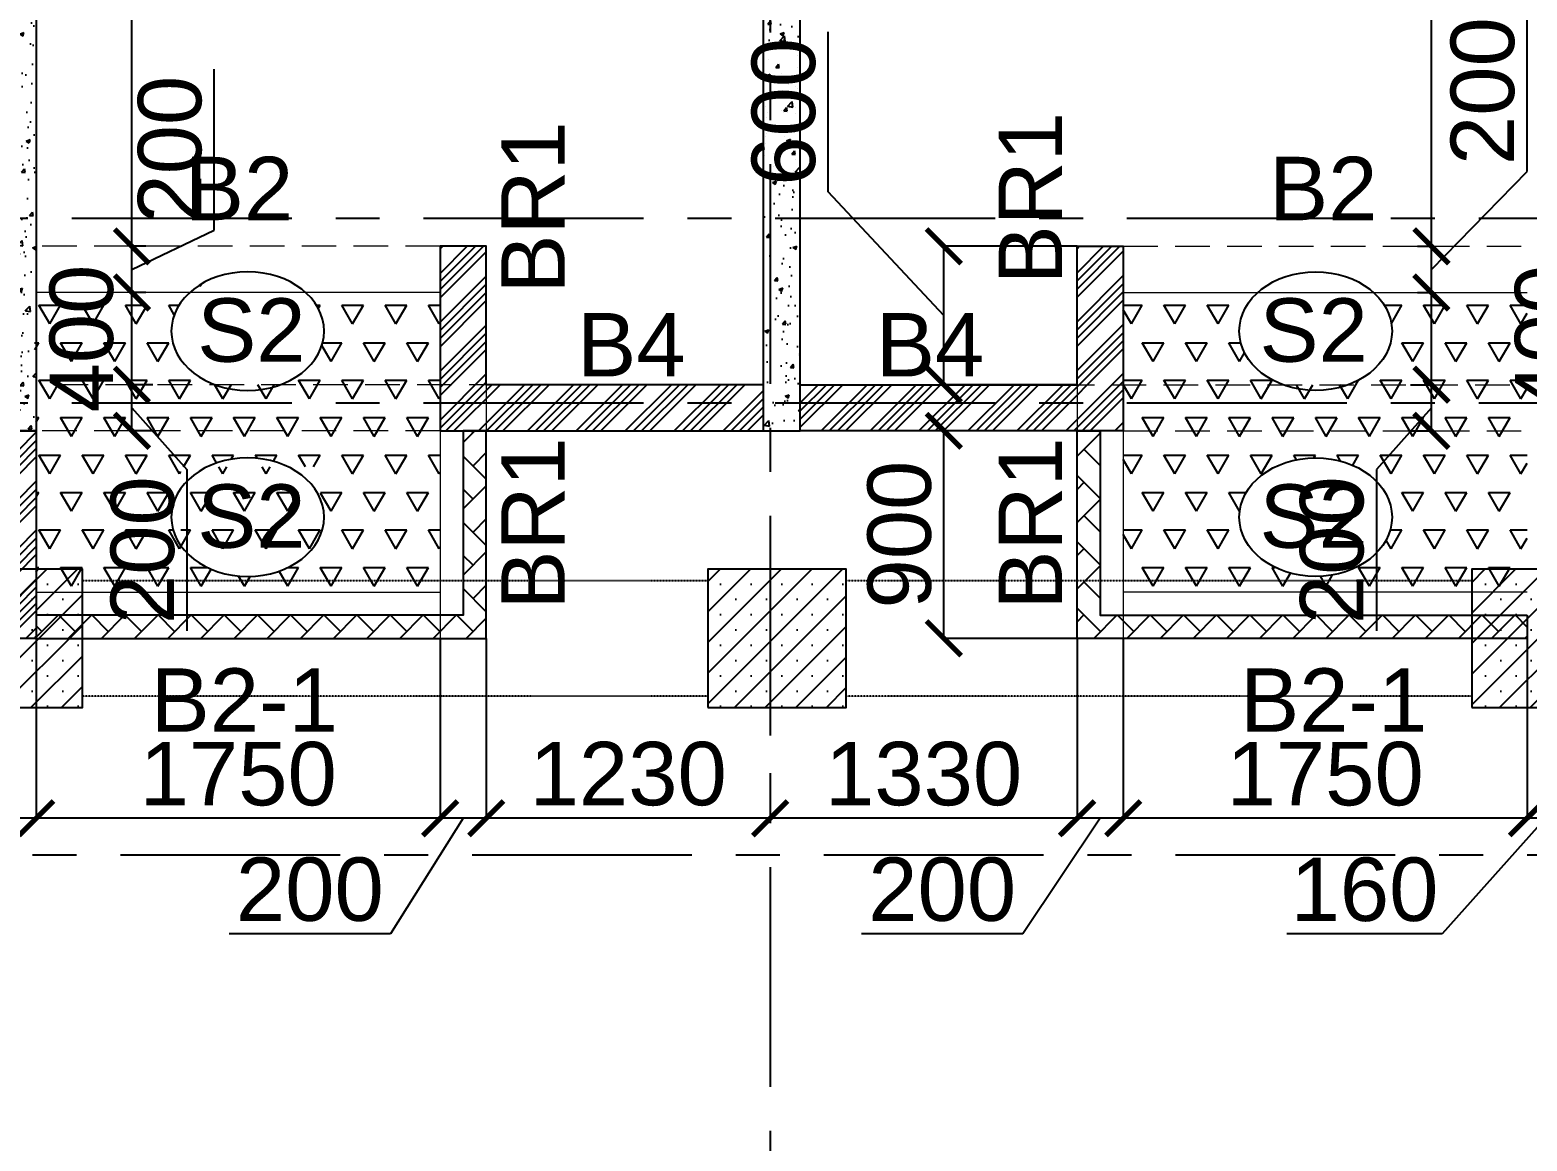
# Model space of a CAD drawing. Header units: inches. Extents: x 278200 to 407749, y -182622 to -96622.
# Drawn here: x 344512 to 350999, y -118745 to -113927 of the extents above; entities that cross this region are included whole.
import ezdxf

# ---------------------------------------------------------------- set-up
doc = ezdxf.new("R2010")
doc.units = ezdxf.units.IN
doc.header["$MEASUREMENT"] = 0
for name, pattern in [('CENTER', [50.8, 31.75, -6.35, 6.35, -6.35]), ('DASHED2', [9.525, 6.35, -3.175]), ('Hidden', [3, 2, -1])]:
    doc.linetypes.add(name, pattern=pattern)
for name, color, linetype in [('160 R.C. WALL HAT', 8, 'Continuous'), ('160 R.C.WALL', 6, 'Continuous'), ('AR-Column', 40, 'Continuous'), ('AR-Hidden', 251, 'DASHED2'), ('BAL. PARAPET WALL', 4, 'Continuous'), ('BEAM TEXT', 4, 'Continuous'), ('DIM', 251, 'Continuous'), ('GRID', 8, 'CENTER'), ('NON S.WALL HATCH', 8, 'Continuous'), ('NON STRUC R.C.WALL', 6, 'Continuous'), ('NON.STRUC.R.C.WALLS', 1, 'Continuous'), ('PARAPET WALL', 4, 'Continuous'), ('SUNKEN', 8, 'Continuous')]:
    doc.layers.add(name, color=color, linetype=linetype)
for name, color, linetype, lineweight in [('BEAMS', 3, 'Continuous', 0), ('SLAB CIR', 1, 'Continuous', 25), ('SLAB TXT', 3, 'Continuous', 0)]:
    doc.layers.add(name, color=color, linetype=linetype, lineweight=lineweight)
doc.styles.add('T200', font='sanss___.ttf', dxfattribs={"height": 275})
doc.styles.add('T300', font='sanss___.ttf', dxfattribs={"height": 350})
doc.dimstyles.new('T 200', dxfattribs={"dimtxt": 275, "dimasz": 150, "dimexe": 1, "dimexo": 0, "dimgap": 50, "dimtad": 1, "dimdec": 0, "dimrnd": 5, "dimdsep": 46, "dimtxsty": 'T200', "dimblk": 'ARCHTICK', "dimcen": 2.5, "dimdle": 1, "dimclrd": 5, "dimclre": 253, "dimclrt": 1, "dimadec": 0, "dimazin": 0, "dimtfac": 1, "dimtdec": 0, "dimtmove": 2, "dimatfit": 3, "dimfxl": 0, "dimarcsym": 0})
pattern_1 = [(60, (2581941.19, -332303.54), (-93.75, 162.379763), [93.75, -93.75]), (120, (2581941.19, -332303.54), (-187.5, 1e-07), [93.75, -93.75]), (0, (2581894.31, -332222.35), (93.75, 162.379763), [93.75, -93.75])]
pattern_2 = [(45, (2626358.34, -227125.94), (-106.066017, 106.066017), []), (45, (2626393.7, -227125.94), (-106.066017, 106.066017), []), (45, (2626429.05, -227125.94), (-106.066017, 106.066017), []), (45, (2626464.41, -227125.94), (-106.066017, 106.066017), [])]
pattern_3 = [(50, (2464819.82, 125850.9), (179.315046, -15.688034), [18.75, -206.25]), (355, (2464819.82, 125850.9), (-34.687833, 188.048033), [15, -165]), (100.451444, (2464834.76, 125849.6), (144.627212, 172.359998), [15.935048, -175.285528]), (46.1842, (2464819.82, 125900.9), (266.810333, -41.37982), [28.125, -309.375]), (96.635635, (2464842.05, 125897.46), (233.665486, 243.52965), [23.902586, -262.92844]), (351.184164, (2464819.82, 125900.9), (233.665486, 243.52965), [22.5, -247.5]), (21, (2464844.82, 125888.4), (149.226763, -100.654723), [18.75, -206.25]), (326, (2464844.82, 125888.4), (60.828833, 181.287511), [15, -165]), (71.451445, (2464857.25, 125880.02), (210.055594, 80.632788), [15.935047, -175.285528]), (37.5, (2464819.816, 125850.906), (3.0399638, 83.2234635), [0, -163, 0, -167.5, 0, -165.625]), (7.5, (2464819.82, 125850.91), (65.7673844, 98.602928), [0, -95.5, 0, -159.25, 0, -63.125]), (327.5, (2464764.066, 125850.906), (133.455609, -5.638718), [0, -62.5, 0, -195, 0, -258.75]), (317.5, (2464739.07, 125850.91), (145.7965423, 25.0262456), [0, -81.25, 0, -129.5, 0, -183.75])]
pattern_4 = [(45, (-132245.64, 75915.45), (-66.29126, 66.29126), []), (45, (-132179.35, 75915.45), (-66.29126, 66.29126), [0, -93.75])]

# ---------------------------------------------------------------- blocks, each defined once
blk = doc.blocks.new('_ARCHTICK')
at = {"color": 0, "linetype": 'ByBlock', "const_width": 0.15}
blk.add_lwpolyline([(-0.5, -0.5), (0.5, 0.5)], dxfattribs=at)
blk = doc.blocks.new('*D522')
at = {"layer": 'Defpoints', "color": 0}
for p in [(348471.9, -115664.9), (349049.3, -115664.9, 14.7), (349049.3, -116564.9, 14.7)]:
    blk.add_point(p, dxfattribs=at)
at = {"layer": 'DIM', "color": 253, "lineweight": -2}
for p, q in [((349049.3, -115664.9), (348470.9, -115664.9)), ((349049.3, -116564.9), (348470.9, -116564.9))]:
    blk.add_line(p, q, dxfattribs=at)
at = {"layer": 'DIM', "color": 5, "lineweight": -2}
blk.add_line((348471.9, -116565.9), (348471.9, -115663.9), dxfattribs=at)
at = {"layer": 'DIM', "color": 5, "lineweight": -2, "xscale": 150, "yscale": 150, "zscale": 150}
for p, rotation in [((348471.9, -115664.9), 90), ((348471.9, -116564.9), 270)]:
    blk.add_blockref('_ARCHTICK', p, dxfattribs=dict(at, rotation=rotation))
at = {"layer": 'DIM', "color": 1, "insert": (348280.2, -116114.9), "char_height": 275, "attachment_point": 5, "rotation": 90, "style": 'T200'}
blk.add_mtext('900', dxfattribs=at)
blk = doc.blocks.new('*D523')
at = {"layer": 'Defpoints', "color": 0}
for p in [(348471.9, -114864.9), (349049.3, -114864.9, 14.7), (349049.3, -115464.9, 14.7)]:
    blk.add_point(p, dxfattribs=at)
at = {"layer": 'DIM', "color": 5, "lineweight": -2}
for p, q in [((347970.3, -114629.1), (347970.3, -113934.2)), ((348471.9, -115164.9), (347970.3, -114629.1)), ((348471.9, -115465.9), (348471.9, -114863.9))]:
    blk.add_line(p, q, dxfattribs=at)
at = {"layer": 'DIM', "color": 253, "lineweight": -2}
for p, q in [((349049.3, -114864.9), (348470.9, -114864.9)), ((349049.3, -115464.9), (348470.9, -115464.9))]:
    blk.add_line(p, q, dxfattribs=at)
at = {"layer": 'DIM', "color": 5, "lineweight": -2, "xscale": 150, "yscale": 150, "zscale": 150}
for p, rotation in [((348471.9, -114864.9), 90), ((348471.9, -115464.9), 270)]:
    blk.add_blockref('_ARCHTICK', p, dxfattribs=dict(at, rotation=rotation))
at = {"layer": 'DIM', "color": 1, "insert": (347778.5, -114281.6), "char_height": 275, "attachment_point": 5, "rotation": 90, "style": 'T200'}
blk.add_mtext('600', dxfattribs=at)
blk = doc.blocks.new('*D525')
at = {"layer": 'Defpoints', "color": 0}
for p in [(350999.3, -116564.9, 14.7), (351159.3, -116564.9, 14.7), (350999.3, -117344.9)]:
    blk.add_point(p, dxfattribs=at)
at = {"layer": 'DIM', "color": 253, "lineweight": -2}
for p, q in [((350999.3, -116564.9), (350999.3, -117345.9)), ((351159.3, -116564.9), (351159.3, -117345.9))]:
    blk.add_line(p, q, dxfattribs=at)
at = {"layer": 'DIM', "color": 5, "lineweight": -2}
for p, q in [((351079.3, -117344.9), (350630.9, -117846.4)), ((351160.3, -117344.9), (350998.3, -117344.9)), ((350630.9, -117846.4), (349958.7, -117846.4))]:
    blk.add_line(p, q, dxfattribs=at)
at = {"layer": 'DIM', "color": 5, "lineweight": -2, "xscale": 150, "yscale": 150, "zscale": 150, "rotation": 180}
blk.add_blockref('_ARCHTICK', (350999.3, -117344.9), dxfattribs=at)
at = {"layer": 'DIM', "color": 5, "lineweight": -2, "xscale": 150, "yscale": 150, "zscale": 150}
blk.add_blockref('_ARCHTICK', (351159.3, -117344.9), dxfattribs=at)
at = {"layer": 'DIM', "color": 1, "insert": (350294.8, -117654.6), "char_height": 275, "attachment_point": 5, "style": 'T200'}
blk.add_mtext('160', dxfattribs=at)
blk = doc.blocks.new('*D526')
at = {"layer": 'Defpoints', "color": 0}
for p in [(349249.3, -116564.9, 14.7), (350999.3, -116564.9, 14.7), (349249.3, -117344.9)]:
    blk.add_point(p, dxfattribs=at)
at = {"layer": 'DIM', "color": 253, "lineweight": -2}
for p, q in [((349249.3, -116564.9), (349249.3, -117345.9)), ((350999.3, -116564.9), (350999.3, -117345.9))]:
    blk.add_line(p, q, dxfattribs=at)
at = {"layer": 'DIM', "color": 5, "lineweight": -2}
blk.add_line((351000.3, -117344.9), (349248.3, -117344.9), dxfattribs=at)
at = {"layer": 'DIM', "color": 5, "lineweight": -2, "xscale": 150, "yscale": 150, "zscale": 150, "rotation": 180}
blk.add_blockref('_ARCHTICK', (349249.3, -117344.9), dxfattribs=at)
at = {"layer": 'DIM', "color": 5, "lineweight": -2, "xscale": 150, "yscale": 150, "zscale": 150}
blk.add_blockref('_ARCHTICK', (350999.3, -117344.9), dxfattribs=at)
at = {"layer": 'DIM', "color": 1, "insert": (350124.3, -117153.3), "char_height": 275, "attachment_point": 5, "style": 'T200'}
blk.add_mtext('1750', dxfattribs=at)
blk = doc.blocks.new('*D527')
at = {"layer": 'Defpoints', "color": 0}
for p in [(349049.3, -116564.9, 14.7), (349249.3, -116564.9, 14.7), (349049.3, -117344.9)]:
    blk.add_point(p, dxfattribs=at)
at = {"layer": 'DIM', "color": 253, "lineweight": -2}
for p, q in [((349049.3, -116564.9), (349049.3, -117345.9)), ((349249.3, -116564.9), (349249.3, -117345.9))]:
    blk.add_line(p, q, dxfattribs=at)
at = {"layer": 'DIM', "color": 5, "lineweight": -2}
for p, q in [((349149.3, -117344.9), (348814, -117845.9)), ((349250.3, -117344.9), (349048.3, -117344.9)), ((348814, -117845.9), (348115.7, -117845.9))]:
    blk.add_line(p, q, dxfattribs=at)
at = {"layer": 'DIM', "color": 5, "lineweight": -2, "xscale": 150, "yscale": 150, "zscale": 150, "rotation": 180}
blk.add_blockref('_ARCHTICK', (349049.3, -117344.9), dxfattribs=at)
at = {"layer": 'DIM', "color": 5, "lineweight": -2, "xscale": 150, "yscale": 150, "zscale": 150}
blk.add_blockref('_ARCHTICK', (349249.3, -117344.9), dxfattribs=at)
at = {"layer": 'DIM', "color": 1, "insert": (348464.8, -117654.2), "char_height": 275, "attachment_point": 5, "style": 'T200'}
blk.add_mtext('200', dxfattribs=at)
blk = doc.blocks.new('*D528')
at = {"layer": 'Defpoints', "color": 0}
for p in [(349049.3, -116564.9, 14.7), (347719.3, -117149.8, 14.7), (347719.3, -117344.9)]:
    blk.add_point(p, dxfattribs=at)
at = {"layer": 'DIM', "color": 253, "lineweight": -2}
for p, q in [((349049.3, -116564.9), (349049.3, -117345.9)), ((347719.3, -117149.8), (347719.3, -117345.9))]:
    blk.add_line(p, q, dxfattribs=at)
at = {"layer": 'DIM', "color": 5, "lineweight": -2}
blk.add_line((349050.3, -117344.9), (347718.3, -117344.9), dxfattribs=at)
at = {"layer": 'DIM', "color": 5, "lineweight": -2, "xscale": 150, "yscale": 150, "zscale": 150, "rotation": 180}
blk.add_blockref('_ARCHTICK', (347719.3, -117344.9), dxfattribs=at)
at = {"layer": 'DIM', "color": 5, "lineweight": -2, "xscale": 150, "yscale": 150, "zscale": 150}
blk.add_blockref('_ARCHTICK', (349049.3, -117344.9), dxfattribs=at)
at = {"layer": 'DIM', "color": 1, "insert": (348384.3, -117153.1), "char_height": 275, "attachment_point": 5, "style": 'T200'}
blk.add_mtext('1330', dxfattribs=at)
blk = doc.blocks.new('*D529')
at = {"layer": 'Defpoints', "color": 0}
for p in [(346489.3, -116564.9, 14.7), (347719.3, -117149.8, 14.7), (346489.3, -117344.9)]:
    blk.add_point(p, dxfattribs=at)
at = {"layer": 'DIM', "color": 253, "lineweight": -2}
for p, q in [((346489.3, -116564.9), (346489.3, -117345.9)), ((347719.3, -117149.8), (347719.3, -117345.9))]:
    blk.add_line(p, q, dxfattribs=at)
at = {"layer": 'DIM', "color": 5, "lineweight": -2}
blk.add_line((347720.3, -117344.9), (346488.3, -117344.9), dxfattribs=at)
at = {"layer": 'DIM', "color": 5, "lineweight": -2, "xscale": 150, "yscale": 150, "zscale": 150, "rotation": 180}
blk.add_blockref('_ARCHTICK', (346489.3, -117344.9), dxfattribs=at)
at = {"layer": 'DIM', "color": 5, "lineweight": -2, "xscale": 150, "yscale": 150, "zscale": 150}
blk.add_blockref('_ARCHTICK', (347719.3, -117344.9), dxfattribs=at)
at = {"layer": 'DIM', "color": 1, "insert": (347104.3, -117153.1), "char_height": 275, "attachment_point": 5, "style": 'T200'}
blk.add_mtext('1230', dxfattribs=at)
blk = doc.blocks.new('*D530')
at = {"layer": 'Defpoints', "color": 0}
for p in [(346289.3, -116564.9, 14.7), (346489.3, -116564.9, 14.7), (346289.3, -117344.9)]:
    blk.add_point(p, dxfattribs=at)
at = {"layer": 'DIM', "color": 253, "lineweight": -2}
for p, q in [((346289.3, -116564.9), (346289.3, -117345.9)), ((346489.3, -116564.9), (346489.3, -117345.9))]:
    blk.add_line(p, q, dxfattribs=at)
at = {"layer": 'DIM', "color": 5, "lineweight": -2}
for p, q in [((346389.3, -117344.9), (346073.7, -117845.9)), ((346490.3, -117344.9), (346288.3, -117344.9)), ((346073.7, -117845.9), (345375.4, -117845.9))]:
    blk.add_line(p, q, dxfattribs=at)
at = {"layer": 'DIM', "color": 5, "lineweight": -2, "xscale": 150, "yscale": 150, "zscale": 150, "rotation": 180}
blk.add_blockref('_ARCHTICK', (346289.3, -117344.9), dxfattribs=at)
at = {"layer": 'DIM', "color": 5, "lineweight": -2, "xscale": 150, "yscale": 150, "zscale": 150}
blk.add_blockref('_ARCHTICK', (346489.3, -117344.9), dxfattribs=at)
at = {"layer": 'DIM', "color": 1, "insert": (345724.6, -117654.2), "char_height": 275, "attachment_point": 5, "style": 'T200'}
blk.add_mtext('200', dxfattribs=at)
blk = doc.blocks.new('*D531')
at = {"layer": 'Defpoints', "color": 0}
for p in [(344539.3, -116564.9, 14.7), (346289.3, -116564.9, 14.7), (344539.3, -117344.9)]:
    blk.add_point(p, dxfattribs=at)
at = {"layer": 'DIM', "color": 253, "lineweight": -2}
for p, q in [((344539.3, -116564.9), (344539.3, -117345.9)), ((346289.3, -116564.9), (346289.3, -117345.9))]:
    blk.add_line(p, q, dxfattribs=at)
at = {"layer": 'DIM', "color": 5, "lineweight": -2}
blk.add_line((346290.3, -117344.9), (344538.3, -117344.9), dxfattribs=at)
at = {"layer": 'DIM', "color": 5, "lineweight": -2, "xscale": 150, "yscale": 150, "zscale": 150, "rotation": 180}
blk.add_blockref('_ARCHTICK', (344539.3, -117344.9), dxfattribs=at)
at = {"layer": 'DIM', "color": 5, "lineweight": -2, "xscale": 150, "yscale": 150, "zscale": 150}
blk.add_blockref('_ARCHTICK', (346289.3, -117344.9), dxfattribs=at)
at = {"layer": 'DIM', "color": 1, "insert": (345414.3, -117153.3), "char_height": 275, "attachment_point": 5, "style": 'T200'}
blk.add_mtext('1750', dxfattribs=at)
blk = doc.blocks.new('*D532')
at = {"layer": 'Defpoints', "color": 0}
for p in [(344379.3, -116564.9, 14.7), (344539.3, -116564.9, 14.7), (344379.3, -117344.9)]:
    blk.add_point(p, dxfattribs=at)
at = {"layer": 'DIM', "color": 253, "lineweight": -2}
for p, q in [((344379.3, -116564.9), (344379.3, -117345.9)), ((344539.3, -116564.9), (344539.3, -117345.9))]:
    blk.add_line(p, q, dxfattribs=at)
at = {"layer": 'DIM', "color": 5, "lineweight": -2}
for p, q in [((344459.3, -117344.9), (344184.4, -117846.4)), ((344540.3, -117344.9), (344378.3, -117344.9)), ((344184.4, -117846.4), (343512.1, -117846.4))]:
    blk.add_line(p, q, dxfattribs=at)
at = {"layer": 'DIM', "color": 5, "lineweight": -2, "xscale": 150, "yscale": 150, "zscale": 150, "rotation": 180}
blk.add_blockref('_ARCHTICK', (344379.3, -117344.9), dxfattribs=at)
at = {"layer": 'DIM', "color": 5, "lineweight": -2, "xscale": 150, "yscale": 150, "zscale": 150}
blk.add_blockref('_ARCHTICK', (344539.3, -117344.9), dxfattribs=at)
at = {"layer": 'DIM', "color": 1, "insert": (343848.2, -117654.6), "char_height": 275, "attachment_point": 5, "style": 'T200'}
blk.add_mtext('160', dxfattribs=at)
blk = doc.blocks.new('*D534')
at = {"layer": 'Defpoints', "color": 0}
for p in [(350494.6, -115464.9, 14.7), (350584.9, -115464.9), (350494.6, -115664.9, 14.7)]:
    blk.add_point(p, dxfattribs=at)
at = {"layer": 'DIM', "color": 253, "lineweight": -2}
for p, q in [((350494.6, -115464.9), (350585.9, -115464.9)), ((350494.6, -115664.9), (350585.9, -115664.9))]:
    blk.add_line(p, q, dxfattribs=at)
at = {"layer": 'DIM', "color": 5, "lineweight": -2}
for p, q in [((350584.9, -115665.9), (350584.9, -115463.9)), ((350584.9, -115564.9), (350346.3, -115833.2)), ((350346.3, -115833.2), (350346.3, -116531.5))]:
    blk.add_line(p, q, dxfattribs=at)
at = {"layer": 'DIM', "color": 5, "lineweight": -2, "xscale": 150, "yscale": 150, "zscale": 150}
for p, rotation in [((350584.9, -115464.9), 90), ((350584.9, -115664.9), 270)]:
    blk.add_blockref('_ARCHTICK', p, dxfattribs=dict(at, rotation=rotation))
at = {"layer": 'DIM', "color": 1, "insert": (350154.7, -116182.3), "char_height": 275, "attachment_point": 5, "rotation": 90, "style": 'T200'}
blk.add_mtext('200', dxfattribs=at)
blk = doc.blocks.new('*D535')
at = {"layer": 'Defpoints', "color": 0}
for p in [(350525.2, -115064.9, 14.7), (350584.9, -115064.9), (350494.6, -115464.9, 14.7)]:
    blk.add_point(p, dxfattribs=at)
at = {"layer": 'DIM', "color": 253, "lineweight": -2}
for p, q in [((350525.2, -115064.9), (350585.9, -115064.9)), ((350494.6, -115464.9), (350585.9, -115464.9))]:
    blk.add_line(p, q, dxfattribs=at)
at = {"layer": 'DIM', "color": 5, "lineweight": -2}
blk.add_line((350584.9, -115465.9), (350584.9, -115063.9), dxfattribs=at)
at = {"layer": 'DIM', "color": 5, "lineweight": -2, "xscale": 150, "yscale": 150, "zscale": 150}
for p, rotation in [((350584.9, -115064.9), 90), ((350584.9, -115464.9), 270)]:
    blk.add_blockref('_ARCHTICK', p, dxfattribs=dict(at, rotation=rotation))
at = {"layer": 'DIM', "color": 1, "insert": (351085.8, -115264.9), "char_height": 275, "attachment_point": 5, "rotation": 90, "style": 'T200'}
blk.add_mtext('400', dxfattribs=at)
blk = doc.blocks.new('*D536')
at = {"layer": 'Defpoints', "color": 0}
for p in [(350525.2, -114864.9, 14.7), (350584.9, -114864.9), (350525.2, -115064.9, 14.7)]:
    blk.add_point(p, dxfattribs=at)
at = {"layer": 'DIM', "color": 5, "lineweight": -2}
for p, q in [((350999.3, -114540.9), (350999.3, -113842.6)), ((350584.9, -114964.9), (350999.3, -114540.9)), ((350584.9, -115065.9), (350584.9, -114863.9))]:
    blk.add_line(p, q, dxfattribs=at)
at = {"layer": 'DIM', "color": 253, "lineweight": -2}
for p, q in [((350525.2, -114864.9), (350585.9, -114864.9)), ((350525.2, -115064.9), (350585.9, -115064.9))]:
    blk.add_line(p, q, dxfattribs=at)
at = {"layer": 'DIM', "color": 5, "lineweight": -2, "xscale": 150, "yscale": 150, "zscale": 150}
for p, rotation in [((350584.9, -114864.9), 90), ((350584.9, -115064.9), 270)]:
    blk.add_blockref('_ARCHTICK', p, dxfattribs=dict(at, rotation=rotation))
at = {"layer": 'DIM', "color": 1, "insert": (350807.6, -114191.8), "char_height": 275, "attachment_point": 5, "rotation": 90, "style": 'T200'}
blk.add_mtext('200', dxfattribs=at)
blk = doc.blocks.new('*D537')
at = {"layer": 'Defpoints', "color": 0}
for p in [(350449.3, -111864.9, 14.7), (350584.9, -111864.9), (350525.2, -114864.9, 14.7)]:
    blk.add_point(p, dxfattribs=at)
at = {"layer": 'DIM', "color": 253, "lineweight": -2}
for p, q in [((350449.3, -111864.9), (350585.9, -111864.9)), ((350525.2, -114864.9), (350585.9, -114864.9))]:
    blk.add_line(p, q, dxfattribs=at)
at = {"layer": 'DIM', "color": 5, "lineweight": -2}
blk.add_line((350584.9, -114865.9), (350584.9, -111863.9), dxfattribs=at)
at = {"layer": 'DIM', "color": 5, "lineweight": -2, "xscale": 150, "yscale": 150, "zscale": 150}
for p, rotation in [((350584.9, -111864.9), 90), ((350584.9, -114864.9), 270)]:
    blk.add_blockref('_ARCHTICK', p, dxfattribs=dict(at, rotation=rotation))
at = {"layer": 'DIM', "color": 1, "insert": (350393.1, -113364.9), "char_height": 275, "attachment_point": 5, "rotation": 90, "style": 'T200'}
blk.add_mtext('3000', dxfattribs=at)
blk = doc.blocks.new('*D539')
at = {"layer": 'Defpoints', "color": 0}
for p in [(344953.7, -115464.9), (345044, -115464.9, 14.7), (345044, -115664.9, 14.7)]:
    blk.add_point(p, dxfattribs=at)
at = {"layer": 'DIM', "color": 253, "lineweight": -2}
for p, q in [((345044, -115464.9), (344952.7, -115464.9)), ((345044, -115664.9), (344952.7, -115664.9))]:
    blk.add_line(p, q, dxfattribs=at)
at = {"layer": 'DIM', "color": 5, "lineweight": -2}
for p, q in [((344953.7, -115665.9), (344953.7, -115463.9)), ((344953.7, -115564.9), (345192.2, -115833.2)), ((345192.2, -115833.2), (345192.2, -116531.5))]:
    blk.add_line(p, q, dxfattribs=at)
at = {"layer": 'DIM', "color": 5, "lineweight": -2, "xscale": 150, "yscale": 150, "zscale": 150}
for p, rotation in [((344953.7, -115464.9), 90), ((344953.7, -115664.9), 270)]:
    blk.add_blockref('_ARCHTICK', p, dxfattribs=dict(at, rotation=rotation))
at = {"layer": 'DIM', "color": 1, "insert": (345000.6, -116182.3), "char_height": 275, "attachment_point": 5, "rotation": 90, "style": 'T200'}
blk.add_mtext('200', dxfattribs=at)
blk = doc.blocks.new('*D540')
at = {"layer": 'Defpoints', "color": 0}
for p in [(344953.7, -115064.9), (345013.3, -115064.9, 14.7), (345044, -115464.9, 14.7)]:
    blk.add_point(p, dxfattribs=at)
at = {"layer": 'DIM', "color": 253, "lineweight": -2}
for p, q in [((345013.3, -115064.9), (344952.7, -115064.9)), ((345044, -115464.9), (344952.7, -115464.9))]:
    blk.add_line(p, q, dxfattribs=at)
at = {"layer": 'DIM', "color": 5, "lineweight": -2}
blk.add_line((344953.7, -115465.9), (344953.7, -115063.9), dxfattribs=at)
at = {"layer": 'DIM', "color": 5, "lineweight": -2, "xscale": 150, "yscale": 150, "zscale": 150}
for p, rotation in [((344953.7, -115064.9), 90), ((344953.7, -115464.9), 270)]:
    blk.add_blockref('_ARCHTICK', p, dxfattribs=dict(at, rotation=rotation))
at = {"layer": 'DIM', "color": 1, "insert": (344736, -115264.9), "char_height": 275, "attachment_point": 5, "rotation": 90, "style": 'T200'}
blk.add_mtext('400', dxfattribs=at)
blk = doc.blocks.new('*D541')
at = {"layer": 'Defpoints', "color": 0}
for p in [(344953.7, -114864.9), (345013.3, -114864.9, 14.7), (345013.3, -115064.9, 14.7)]:
    blk.add_point(p, dxfattribs=at)
at = {"layer": 'DIM', "color": 5, "lineweight": -2}
for p, q in [((345310.4, -114794.9), (345310.4, -114096.6)), ((344953.7, -114964.9), (345310.4, -114794.9)), ((344953.7, -115065.9), (344953.7, -114863.9))]:
    blk.add_line(p, q, dxfattribs=at)
at = {"layer": 'DIM', "color": 253, "lineweight": -2}
for p, q in [((345013.3, -114864.9), (344952.7, -114864.9)), ((345013.3, -115064.9), (344952.7, -115064.9))]:
    blk.add_line(p, q, dxfattribs=at)
at = {"layer": 'DIM', "color": 5, "lineweight": -2, "xscale": 150, "yscale": 150, "zscale": 150}
for p, rotation in [((344953.7, -114864.9), 90), ((344953.7, -115064.9), 270)]:
    blk.add_blockref('_ARCHTICK', p, dxfattribs=dict(at, rotation=rotation))
at = {"layer": 'DIM', "color": 1, "insert": (345118.8, -114445.8), "char_height": 275, "attachment_point": 5, "rotation": 90, "style": 'T200'}
blk.add_mtext('200', dxfattribs=at)
blk = doc.blocks.new('*D542')
at = {"layer": 'Defpoints', "color": 0}
for p in [(344953.7, -111864.9), (345089.3, -111864.9, 14.7), (345013.3, -114864.9, 14.7)]:
    blk.add_point(p, dxfattribs=at)
at = {"layer": 'DIM', "color": 253, "lineweight": -2}
for p, q in [((345089.3, -111864.9), (344952.7, -111864.9)), ((345013.3, -114864.9), (344952.7, -114864.9))]:
    blk.add_line(p, q, dxfattribs=at)
at = {"layer": 'DIM', "color": 5, "lineweight": -2}
blk.add_line((344953.7, -114865.9), (344953.7, -111863.9), dxfattribs=at)
at = {"layer": 'DIM', "color": 5, "lineweight": -2, "xscale": 150, "yscale": 150, "zscale": 150}
for p, rotation in [((344953.7, -111864.9), 90), ((344953.7, -114864.9), 270)]:
    blk.add_blockref('_ARCHTICK', p, dxfattribs=dict(at, rotation=rotation))
at = {"layer": 'DIM', "color": 1, "insert": (344761.8, -113364.9), "char_height": 275, "attachment_point": 5, "rotation": 90, "style": 'T200'}
blk.add_mtext('3000', dxfattribs=at)
blk = doc.blocks.new('A$C02A55DAE')
at = {"layer": 'NON S.WALL HATCH'}
h = blk.add_hatch(dxfattribs=at)
h.set_pattern_fill('SACNCR', color=256, scale=1000)
h.set_pattern_definition(pattern_4)
h.paths.add_polyline_path([(58878.6, -10920), (59478.6, -10920), (59478.6, -10320), (58878.6, -10320)])
h = blk.add_hatch(dxfattribs=at)
h.set_pattern_fill('SACNCR', color=256, scale=1000)
h.set_pattern_definition(pattern_4)
h.paths.add_polyline_path([(62188.6, -10920), (62788.6, -10920), (62788.6, -10320), (62188.6, -10320)])
h = blk.add_hatch(dxfattribs=at)
h.set_pattern_fill('SACNCR', color=256, scale=1000)
h.set_pattern_definition(pattern_4)
h.paths.add_polyline_path([(65498.6, -10920), (66098.6, -10920), (66098.6, -10320), (65498.6, -10320)])
at = {"layer": 'AR-Column', "color": 4, "elevation": -29.5}
for points in [[(58878.6, -10920), (59478.6, -10920), (59478.6, -10320), (58878.6, -10320)], [(62188.6, -10920), (62788.6, -10920), (62788.6, -10320), (62188.6, -10320)], [(65498.6, -10920), (66098.6, -10920), (66098.6, -10320), (65498.6, -10320)]]:
    blk.add_lwpolyline(points, close=True, dxfattribs=at)
at = {"layer": 'AR-Hidden', "ltscale": 0.009}
for p, q in [((62188.6, -10370, -29.5), (59478.6, -10370, -29.5)), ((65498.6, -10370, -29.5), (62788.6, -10370, -29.5)), ((62188.6, -10870, -29.5), (59478.6, -10870, -29.5)), ((65498.6, -10870, -29.5), (62788.6, -10870, -29.5))]:
    blk.add_line(p, q, dxfattribs=at)

msp = doc.modelspace()

# ---------------------------------------------------------------- hatches: boundary and pattern name
at = {"layer": '160 R.C. WALL HAT'}
h = msp.add_hatch(dxfattribs=at)
h.set_pattern_fill('AR-CONC', color=256, scale=25)
h.set_pattern_definition(pattern_3)
h.paths.add_polyline_path([(344539.3, -115664.9), (344379.3, -115664.9), (344379.3, -111704.9), (344539.3, -111704.9)])
h = msp.add_hatch(dxfattribs=at)
h.set_pattern_fill('AR-CONC', color=256, scale=25)
h.set_pattern_definition(pattern_3)
h.paths.add_polyline_path([(347689.3, -111704.9), (347849.3, -111704.9), (347849.3, -115664.9), (347689.3, -115664.9)])
at = {"layer": 'BAL. PARAPET WALL'}
h = msp.add_hatch(dxfattribs=at)
h.set_pattern_fill('AR-HBONE', color=256, angle=90, style=0)
h.set_pattern_definition([(135, (-165083.85, -2241623.19), (-143.684098, 2e-14), [304.8, -101.6]), (225, (-165155.7, -2241551.35), (-143.684098, 2e-14), [304.8, -101.6])])
h.paths.add_polyline_path([(344539.3, -116464.9), (344539.3, -116564.9), (346489.3, -116564.9), (346489.3, -115664.9), (346389.3, -115664.9), (346389.3, -116464.9)])
h = msp.add_hatch(dxfattribs=at)
h.set_pattern_fill('AR-HBONE', color=256, angle=90, style=0)
h.set_pattern_definition([(135, (-171703.85, -2241623.19), (-143.684098, 2e-14), [304.8, -101.6]), (225, (-171775.7, -2241551.35), (-143.684098, 2e-14), [304.8, -101.6])])
h.paths.add_polyline_path([(350999.3, -116464.9), (350999.3, -116564.9), (349049.3, -116564.9), (349049.3, -115664.9), (349149.3, -115664.9), (349149.3, -116464.9)])
at = {"layer": 'NON STRUC R.C.WALL'}
h = msp.add_hatch(dxfattribs=at)
h.set_pattern_fill('ANSI34', color=1, scale=200)
h.set_pattern_definition(pattern_2)
h.paths.add_polyline_path([(347689.3, -115464.9), (346489.3, -115464.9), (346489.3, -114864.9), (346289.3, -114864.9), (346289.3, -115664.9), (347689.3, -115664.9)])
h = msp.add_hatch(dxfattribs=at)
h.set_pattern_fill('ANSI34', color=1, scale=200)
h.set_pattern_definition(pattern_2)
h.paths.add_polyline_path([(347849.3, -115464.9), (349049.3, -115464.9), (349049.3, -114864.9), (349249.3, -114864.9), (349249.3, -115664.9), (347849.3, -115664.9)])
h = msp.add_hatch(dxfattribs=at)
h.set_pattern_fill('ANSI34', color=1, scale=200)
h.set_pattern_definition(pattern_2)
h.paths.add_polyline_path([(344379.3, -115664.9), (344539.3, -115664.9), (344539.3, -116564.9), (344379.3, -116564.9)])
at = {"layer": 'SUNKEN'}
h = msp.add_hatch(dxfattribs=at)
h.set_pattern_fill('TRIANG', color=256, scale=500)
h.set_pattern_definition(pattern_1)
h.paths.add_polyline_path([(344539.3, -116364.9), (346289.3, -116364.9), (346289.3, -115664.9), (344539.3, -115664.9)])
edge = h.paths.add_edge_path(flags=16)
edge.add_ellipse((345455.3, -116039.2), major_axis=(-331, 0), ratio=0.77685, start_angle=0, end_angle=360, ccw=False)
h.paths.add_polyline_path([(344539.3, -115664.9), (346289.3, -115664.9), (346289.3, -115464.9), (344539.3, -115464.9)])
h.paths.add_polyline_path([(345165.7, -115821.1), (345165.7, -116252.3), (345770.8, -116252.3), (345770.8, -115821.1)], flags=16)
edge = h.paths.add_edge_path()
edge.add_line((345297.5, -115458.6), (345286, -115453.5))
edge.add_line((345286, -115453.5), (345274.9, -115448.1))
edge.add_line((345274.9, -115448.1), (345264, -115442.4))
edge.add_line((345264, -115442.4), (345253.4, -115436.3))
edge.add_line((345253.4, -115436.3), (345243.1, -115429.9))
edge.add_line((345243.1, -115429.9), (345233.2, -115423.2))
edge.add_line((345233.2, -115423.2), (345223.6, -115416.2))
edge.add_line((345223.6, -115416.2), (345214.4, -115408.9))
edge.add_line((345214.4, -115408.9), (345205.6, -115401.3))
edge.add_line((345205.6, -115401.3), (345197.1, -115393.5))
edge.add_line((345197.1, -115393.5), (345189.1, -115385.4))
edge.add_line((345189.1, -115385.4), (345181.5, -115377))
edge.add_line((345181.5, -115377), (345174.3, -115368.4))
edge.add_line((345174.3, -115368.4), (345167.6, -115359.7))
edge.add_line((345167.6, -115359.7), (345161.3, -115350.7))
edge.add_line((345161.3, -115350.7), (345155.5, -115341.5))
edge.add_line((345155.5, -115341.5), (345150.2, -115332.2))
edge.add_line((345150.2, -115332.2), (345145.3, -115322.6))
edge.add_line((345145.3, -115322.6), (345140.9, -115313))
edge.add_line((345140.9, -115313), (345137.1, -115303.2))
edge.add_line((345137.1, -115303.2), (345133.7, -115293.3))
edge.add_line((345133.7, -115293.3), (345130.9, -115283.4))
edge.add_line((345130.9, -115283.4), (345128.5, -115273.3))
edge.add_line((345128.5, -115273.3), (345126.7, -115263.2))
edge.add_line((345126.7, -115263.2), (345125.4, -115253))
edge.add_line((345125.4, -115253), (345124.6, -115242.8))
edge.add_line((345124.6, -115242.8), (345124.3, -115232.6))
edge.add_line((345124.3, -115232.6), (345124.6, -115222.3))
edge.add_line((345124.6, -115222.3), (345125.4, -115212.1))
edge.add_line((345125.4, -115212.1), (345126.7, -115202))
edge.add_line((345126.7, -115202), (345128.5, -115191.8))
edge.add_line((345128.5, -115191.8), (345130.9, -115181.8))
edge.add_line((345130.9, -115181.8), (345133.7, -115171.8))
edge.add_line((345133.7, -115171.8), (345137.1, -115161.9))
edge.add_line((345137.1, -115161.9), (345140.9, -115152.1))
edge.add_line((345140.9, -115152.1), (345145.3, -115142.5))
edge.add_line((345145.3, -115142.5), (345150.2, -115133))
edge.add_line((345150.2, -115133), (345155.5, -115123.6))
edge.add_line((345155.5, -115123.6), (345161.3, -115114.5))
edge.add_line((345161.3, -115114.5), (345167.6, -115105.5))
edge.add_line((345167.6, -115105.5), (345174.3, -115096.7))
edge.add_line((345174.3, -115096.7), (345181.5, -115088.1))
edge.add_line((345181.5, -115088.1), (345189.1, -115079.8))
edge.add_line((345189.1, -115079.8), (345197.1, -115071.7))
edge.add_line((345197.1, -115071.7), (345205.6, -115063.8))
edge.add_line((345205.6, -115063.8), (345214.4, -115056.2))
edge.add_line((345214.4, -115056.2), (345223.6, -115048.9))
edge.add_line((345223.6, -115048.9), (345233.2, -115041.9))
edge.add_line((345233.2, -115041.9), (345243.1, -115035.2))
edge.add_line((345243.1, -115035.2), (345253.4, -115028.8))
edge.add_line((345253.4, -115028.8), (345260.2, -115024.9))
edge.add_line((345242, -115064.9), (344521.1, -115064.9))
edge.add_line((344521.1, -115064.9), (344539.3, -115464.9))
edge.add_line((344539.3, -115464.9), (345313.7, -115464.9))
edge.add_line((345313.7, -115464.9), (345309.2, -115463.3))
edge.add_line((345309.2, -115463.3), (345297.5, -115458.6))
edge = h.paths.add_edge_path()
edge.add_line((345601.5, -115463.3), (345597, -115464.9))
edge.add_line((345597, -115464.9), (346329.3, -115464.9))
edge.add_line((346289.3, -115464.9), (346289.3, -115024.9))
edge.add_line((346329.3, -115064.9), (345650.4, -115064.9))
edge.add_line((345650.4, -115064.9), (345657.3, -115028.8))
edge.add_line((345657.3, -115028.8), (345667.5, -115035.2))
edge.add_line((345667.5, -115035.2), (345677.5, -115041.9))
edge.add_line((345677.5, -115041.9), (345687, -115048.9))
edge.add_line((345687, -115048.9), (345696.3, -115056.2))
edge.add_line((345696.3, -115056.2), (345705.1, -115063.8))
edge.add_line((345705.1, -115063.8), (345713.5, -115071.7))
edge.add_line((345713.5, -115071.7), (345721.6, -115079.8))
edge.add_line((345721.6, -115079.8), (345729.2, -115088.1))
edge.add_line((345729.2, -115088.1), (345736.3, -115096.7))
edge.add_line((345736.3, -115096.7), (345743.1, -115105.5))
edge.add_line((345743.1, -115105.5), (345749.4, -115114.5))
edge.add_line((345749.4, -115114.5), (345755.2, -115123.6))
edge.add_line((345755.2, -115123.6), (345760.5, -115133))
edge.add_line((345760.5, -115133), (345765.4, -115142.5))
edge.add_line((345765.4, -115142.5), (345769.7, -115152.1))
edge.add_line((345769.7, -115152.1), (345773.6, -115161.9))
edge.add_line((345773.6, -115161.9), (345777, -115171.8))
edge.add_line((345777, -115171.8), (345779.8, -115181.8))
edge.add_line((345779.8, -115181.8), (345782.1, -115191.8))
edge.add_line((345782.1, -115191.8), (345784, -115202))
edge.add_line((345784, -115202), (345785.3, -115212.1))
edge.add_line((345785.3, -115212.1), (345786.1, -115222.3))
edge.add_line((345786.1, -115222.3), (345786.3, -115232.6))
edge.add_line((345786.3, -115232.6), (345786.1, -115242.8))
edge.add_line((345786.1, -115242.8), (345785.3, -115253))
edge.add_line((345785.3, -115253), (345784, -115263.2))
edge.add_line((345784, -115263.2), (345782.1, -115273.3))
edge.add_line((345782.1, -115273.3), (345779.8, -115283.4))
edge.add_line((345779.8, -115283.4), (345777, -115293.3))
edge.add_line((345777, -115293.3), (345773.6, -115303.2))
edge.add_line((345773.6, -115303.2), (345769.7, -115313))
edge.add_line((345769.7, -115313), (345765.4, -115322.6))
edge.add_line((345765.4, -115322.6), (345760.5, -115332.2))
edge.add_line((345760.5, -115332.2), (345755.2, -115341.5))
edge.add_line((345755.2, -115341.5), (345749.4, -115350.7))
edge.add_line((345749.4, -115350.7), (345743.1, -115359.7))
edge.add_line((345743.1, -115359.7), (345736.3, -115368.4))
edge.add_line((345736.3, -115368.4), (345729.2, -115377))
edge.add_line((345729.2, -115377), (345721.6, -115385.4))
edge.add_line((345721.6, -115385.4), (345713.5, -115393.5))
edge.add_line((345713.5, -115393.5), (345705.1, -115401.3))
edge.add_line((345705.1, -115401.3), (345696.3, -115408.9))
edge.add_line((345696.3, -115408.9), (345687, -115416.2))
edge.add_line((345687, -115416.2), (345677.5, -115423.2))
edge.add_line((345677.5, -115423.2), (345667.5, -115429.9))
edge.add_line((345667.5, -115429.9), (345657.3, -115436.3))
edge.add_line((345657.3, -115436.3), (345646.7, -115442.4))
edge.add_line((345646.7, -115442.4), (345635.8, -115448.1))
edge.add_line((345635.8, -115448.1), (345624.6, -115453.5))
edge.add_line((345624.6, -115453.5), (345613.2, -115458.6))
edge.add_line((345613.2, -115458.6), (345601.5, -115463.3))
h = msp.add_hatch(dxfattribs=at)
h.set_pattern_fill('TRIANG', color=256, scale=500)
h.set_pattern_definition(pattern_1)
h.paths.add_polyline_path([(350999.3, -116364.9), (349249.3, -116364.9), (349249.3, -115664.9), (350999.3, -115664.9)])
edge = h.paths.add_edge_path(flags=16)
edge.add_ellipse((350083.2, -116039.2), major_axis=(331, 0), ratio=0.77685, start_angle=0, end_angle=360)
h.paths.add_polyline_path([(350999.3, -115664.9), (349249.3, -115664.9), (349249.3, -115464.9), (350999.3, -115464.9)])
h.paths.add_polyline_path([(350372.9, -115821.1), (350372.9, -116252.3), (349767.8, -116252.3), (349767.8, -115821.1)], flags=0)
edge = h.paths.add_edge_path()
edge.add_line((350241.1, -115458.6), (350252.5, -115453.5))
edge.add_line((350252.5, -115453.5), (350263.7, -115448.1))
edge.add_line((350263.7, -115448.1), (350274.6, -115442.4))
edge.add_line((350274.6, -115442.4), (350285.2, -115436.3))
edge.add_line((350285.2, -115436.3), (350295.4, -115429.9))
edge.add_line((350295.4, -115429.9), (350305.4, -115423.2))
edge.add_line((350305.4, -115423.2), (350315, -115416.2))
edge.add_line((350315, -115416.2), (350324.2, -115408.9))
edge.add_line((350324.2, -115408.9), (350333, -115401.3))
edge.add_line((350333, -115401.3), (350341.4, -115393.5))
edge.add_line((350341.4, -115393.5), (350349.5, -115385.4))
edge.add_line((350349.5, -115385.4), (350357.1, -115377))
edge.add_line((350357.1, -115377), (350364.3, -115368.4))
edge.add_line((350364.3, -115368.4), (350371, -115359.7))
edge.add_line((350371, -115359.7), (350377.3, -115350.7))
edge.add_line((350377.3, -115350.7), (350383.1, -115341.5))
edge.add_line((350383.1, -115341.5), (350388.4, -115332.2))
edge.add_line((350388.4, -115332.2), (350393.3, -115322.6))
edge.add_line((350393.3, -115322.6), (350397.6, -115313))
edge.add_line((350397.6, -115313), (350401.5, -115303.2))
edge.add_line((350401.5, -115303.2), (350404.9, -115293.3))
edge.add_line((350404.9, -115293.3), (350407.7, -115283.4))
edge.add_line((350407.7, -115283.4), (350410.1, -115273.3))
edge.add_line((350410.1, -115273.3), (350411.9, -115263.2))
edge.add_line((350411.9, -115263.2), (350413.2, -115253))
edge.add_line((350413.2, -115253), (350414, -115242.8))
edge.add_line((350414, -115242.8), (350414.2, -115232.6))
edge.add_line((350414.2, -115232.6), (350414, -115222.3))
edge.add_line((350414, -115222.3), (350413.2, -115212.1))
edge.add_line((350413.2, -115212.1), (350411.9, -115202))
edge.add_line((350411.9, -115202), (350410.1, -115191.8))
edge.add_line((350410.1, -115191.8), (350407.7, -115181.8))
edge.add_line((350407.7, -115181.8), (350404.9, -115171.8))
edge.add_line((350404.9, -115171.8), (350401.5, -115161.9))
edge.add_line((350401.5, -115161.9), (350397.6, -115152.1))
edge.add_line((350397.6, -115152.1), (350393.3, -115142.5))
edge.add_line((350393.3, -115142.5), (350388.4, -115133))
edge.add_line((350388.4, -115133), (350383.1, -115123.6))
edge.add_line((350383.1, -115123.6), (350377.3, -115114.5))
edge.add_line((350377.3, -115114.5), (350371, -115105.5))
edge.add_line((350371, -115105.5), (350364.3, -115096.7))
edge.add_line((350364.3, -115096.7), (350357.1, -115088.1))
edge.add_line((350357.1, -115088.1), (350349.5, -115079.8))
edge.add_line((350349.5, -115079.8), (350341.4, -115071.7))
edge.add_line((350341.4, -115071.7), (350333, -115063.8))
edge.add_line((350333, -115063.8), (350324.2, -115056.2))
edge.add_line((350324.2, -115056.2), (350315, -115048.9))
edge.add_line((350315, -115048.9), (350305.4, -115041.9))
edge.add_line((350305.4, -115041.9), (350295.4, -115035.2))
edge.add_line((350295.4, -115035.2), (350285.2, -115028.8))
edge.add_line((350285.2, -115028.8), (350278.4, -115024.9))
edge.add_line((350278.4, -115064.9), (350999.3, -115064.9))
edge.add_line((350999.3, -115064.9), (350999.3, -115464.9))
edge.add_line((350999.3, -115464.9), (350224.9, -115464.9))
edge.add_line((350224.9, -115464.9), (350229.4, -115463.3))
edge.add_line((350229.4, -115463.3), (350241.1, -115458.6))
edge = h.paths.add_edge_path()
edge.add_line((349937.1, -115463.3), (349941.6, -115464.9))
edge.add_line((349941.6, -115464.9), (349209.3, -115464.9))
edge.add_line((349249.3, -115464.9), (349249.3, -115024.9))
edge.add_line((349209.3, -115064.9), (349888.1, -115064.9))
edge.add_line((349888.1, -115064.9), (349881.3, -115028.8))
edge.add_line((349881.3, -115028.8), (349871, -115035.2))
edge.add_line((349871, -115035.2), (349861.1, -115041.9))
edge.add_line((349861.1, -115041.9), (349851.5, -115048.9))
edge.add_line((349851.5, -115048.9), (349842.3, -115056.2))
edge.add_line((349842.3, -115056.2), (349833.5, -115063.8))
edge.add_line((349833.5, -115063.8), (349825, -115071.7))
edge.add_line((349825, -115071.7), (349817, -115079.8))
edge.add_line((349817, -115079.8), (349809.4, -115088.1))
edge.add_line((349809.4, -115088.1), (349802.2, -115096.7))
edge.add_line((349802.2, -115096.7), (349795.5, -115105.5))
edge.add_line((349795.5, -115105.5), (349789.2, -115114.5))
edge.add_line((349789.2, -115114.5), (349783.4, -115123.6))
edge.add_line((349783.4, -115123.6), (349778.1, -115133))
edge.add_line((349778.1, -115133), (349773.2, -115142.5))
edge.add_line((349773.2, -115142.5), (349768.9, -115152.1))
edge.add_line((349768.9, -115152.1), (349765, -115161.9))
edge.add_line((349765, -115161.9), (349761.6, -115171.8))
edge.add_line((349761.6, -115171.8), (349758.8, -115181.8))
edge.add_line((349758.8, -115181.8), (349756.4, -115191.8))
edge.add_line((349756.4, -115191.8), (349754.6, -115202))
edge.add_line((349754.6, -115202), (349753.3, -115212.1))
edge.add_line((349753.3, -115212.1), (349752.5, -115222.3))
edge.add_line((349752.5, -115222.3), (349752.2, -115232.6))
edge.add_line((349752.2, -115232.6), (349752.5, -115242.8))
edge.add_line((349752.5, -115242.8), (349753.3, -115253))
edge.add_line((349753.3, -115253), (349754.6, -115263.2))
edge.add_line((349754.6, -115263.2), (349756.4, -115273.3))
edge.add_line((349756.4, -115273.3), (349758.8, -115283.4))
edge.add_line((349758.8, -115283.4), (349761.6, -115293.3))
edge.add_line((349761.6, -115293.3), (349765, -115303.2))
edge.add_line((349765, -115303.2), (349768.9, -115313))
edge.add_line((349768.9, -115313), (349773.2, -115322.6))
edge.add_line((349773.2, -115322.6), (349778.1, -115332.2))
edge.add_line((349778.1, -115332.2), (349783.4, -115341.5))
edge.add_line((349783.4, -115341.5), (349789.2, -115350.7))
edge.add_line((349789.2, -115350.7), (349795.5, -115359.7))
edge.add_line((349795.5, -115359.7), (349802.2, -115368.4))
edge.add_line((349802.2, -115368.4), (349809.4, -115377))
edge.add_line((349809.4, -115377), (349817, -115385.4))
edge.add_line((349817, -115385.4), (349825, -115393.5))
edge.add_line((349825, -115393.5), (349833.5, -115401.3))
edge.add_line((349833.5, -115401.3), (349842.3, -115408.9))
edge.add_line((349842.3, -115408.9), (349851.5, -115416.2))
edge.add_line((349851.5, -115416.2), (349861.1, -115423.2))
edge.add_line((349861.1, -115423.2), (349871, -115429.9))
edge.add_line((349871, -115429.9), (349881.3, -115436.3))
edge.add_line((349881.3, -115436.3), (349891.9, -115442.4))
edge.add_line((349891.9, -115442.4), (349902.8, -115448.1))
edge.add_line((349902.8, -115448.1), (349914, -115453.5))
edge.add_line((349914, -115453.5), (349925.4, -115458.6))
edge.add_line((349925.4, -115458.6), (349937.1, -115463.3))

# ---------------------------------------------------------------- linework, layer by layer
at = {"layer": '160 R.C.WALL', "elevation": 14.7}
for points in [[(344539.3, -115664.9), (344379.3, -115664.9), (344379.3, -111704.9), (344539.3, -111704.9)], [(347849.3, -111704.9), (347689.3, -111704.9), (347689.3, -115664.9), (347849.3, -115664.9)]]:
    msp.add_lwpolyline(points, close=True, dxfattribs=at)
at = {"layer": 'BAL. PARAPET WALL', "elevation": 14.7}
for points in [[(344539.3, -116464.9), (344539.3, -116564.9), (346489.3, -116564.9), (346489.3, -115664.9), (346389.3, -115664.9), (346389.3, -116464.9), (344539.3, -116464.9)], [(350999.3, -116464.9), (350999.3, -116564.9), (349049.3, -116564.9), (349049.3, -115664.9), (349149.3, -115664.9), (349149.3, -116464.9), (350999.3, -116464.9)]]:
    msp.add_lwpolyline(points, dxfattribs=at)
at = {"layer": 'BEAMS', "linetype": 'Hidden', "ltscale": 75}
for p, q in [((346289.3, -114864.9, 14.7), (344539.3, -114864.9, 14.7)), ((349249.3, -114864.9, 14.7), (350999.3, -114864.9, 14.7)), ((347689.3, -115464.9, 14.7), (344539.3, -115464.9, 14.7)), ((347849.3, -115464.9, 14.7), (350999.3, -115464.9, 14.7)), ((346289.3, -115664.9, 14.7), (344539.3, -115664.9, 14.7)), ((349249.3, -115664.9, 14.7), (350999.3, -115664.9, 14.7))]:
    msp.add_line(p, q, dxfattribs=at)
at = {"layer": 'BEAMS', "color": 4, "linetype": 'Continuous', "ltscale": 0.01}
for p, q in [((346289.3, -114864.9, 14.7), (346289.3, -116564.9, 14.7)), ((346489.3, -114864.9, 14.7), (346489.3, -116564.9, 14.7)), ((349049.3, -114864.9, 14.7), (349049.3, -116564.9, 14.7)), ((349249.3, -114864.9, 14.7), (349249.3, -116564.9, 14.7)), ((346289.3, -115064.9, 14.7), (344539.3, -115064.9, 14.7)), ((349249.3, -115064.9, 14.7), (350999.3, -115064.9, 14.7)), ((347689.3, -115664.9, 14.7), (346289.3, -115664.9, 14.7)), ((347849.3, -115664.9, 14.7), (349249.3, -115664.9, 14.7)), ((344539.3, -116364.9, 14.7), (346289.3, -116364.9, 14.7)), ((350999.3, -116364.9, 14.7), (349249.3, -116364.9, 14.7)), ((344539.3, -116564.9, 14.7), (346489.3, -116564.9, 14.7)), ((350999.3, -116564.9, 14.7), (349049.3, -116564.9, 14.7))]:
    msp.add_line(p, q, dxfattribs=at)
at = {"layer": 'GRID', "ltscale": 30}
for p, q in [((347719.3, -99268.8, 14.7), (347719.3, -130305.3, 14.7)), ((366982.1, -114744.9, 14.7), (281010.3, -114744.9, 14.7)), ((366982.1, -115544.9, 14.7), (280837.7, -115544.9, 14.7)), ((366982.1, -117344.9, 14.7), (281034.8, -117344.9, 14.7)), ((367192.1, -117504.9, 14.7), (280837.7, -117504.9, 14.7))]:
    msp.add_line(p, q, dxfattribs=at)
at = {"layer": 'NON.STRUC.R.C.WALLS', "elevation": 14.7}
for points in [[(347689.3, -115464.9), (346489.3, -115464.9), (346489.3, -114864.9), (346289.3, -114864.9), (346289.3, -115664.9), (347689.3, -115664.9)], [(347849.3, -115464.9), (349049.3, -115464.9), (349049.3, -114864.9), (349249.3, -114864.9), (349249.3, -115664.9), (347849.3, -115664.9)]]:
    msp.add_lwpolyline(points, dxfattribs=at)
msp.add_lwpolyline([(344379.3, -115664.9), (344539.3, -115664.9), (344539.3, -116564.9), (344379.3, -116564.9)], close=True, dxfattribs=at)
at = {"layer": 'PARAPET WALL'}
for p, q in [((346489.3, -114864.9, 14.7), (346289.3, -114864.9, 14.7)), ((349049.3, -114864.9, 14.7), (349249.3, -114864.9, 14.7))]:
    msp.add_line(p, q, dxfattribs=at)
at = {"layer": 'SLAB CIR', "extrusion": (0, 0, -1)}
for centre in [(345455.3, -115232.6, -0.7), (345455.3, -116039.2, -0.7)]:
    msp.add_ellipse(centre, major_axis=(-331, 0), ratio=0.77685, dxfattribs=at)
at = {"layer": 'SLAB CIR'}
for centre in [(350083.2, -115232.6, -0.7), (350083.2, -116039.2, -0.7)]:
    msp.add_ellipse(centre, major_axis=(331, 0), ratio=0.77685, dxfattribs=at)

# ---------------------------------------------------------------- block references
at = {"layer": 'DIM', "color": 1}
msp.add_blockref('A$C02A55DAE', (285260.7, -105944.9, 29.5), dxfattribs=at)

# ---------------------------------------------------------------- texts
at = {"layer": 'BEAM TEXT', "style": 'T300'}
for p in [(348984.4, -115029.8), (346829.2, -115069.8), (346829.2, -116439.9), (348984.4, -116439.9)]:
    msp.add_text('BR1', height=275, rotation=90, dxfattribs=at).set_placement(p)
for s, p in [('B2', (345183, -114751.7)), ('B2', (349881.4, -114751.7)), ('B4', (346883.2, -115428.9)), ('B4', (348177.5, -115428.9)), ('B2-1', (345034.6, -116969.9)), ('B2-1', (349755.9, -116969.9))]:
    msp.add_text(s, height=275, dxfattribs=at).set_placement(p)
at = {"layer": 'SLAB TXT', "style": 'T300'}
for p in [(345236.4, -115365.4), (349839.7, -115365.4), (345236.4, -116172.1), (349839.7, -116172.1)]:
    msp.add_text('S2', height=275, dxfattribs=at).set_placement(p)

# ---------------------------------------------------------------- dimensions: what is measured, and where the dimension line sits
at = {"layer": 'DIM'}
for base, p1, p2, angle, picture, middle in [((344953.7, -111864.9), (345013.3, -114864.9, 14.7), (345089.3, -111864.9, 14.7), 90, '*D542', (344761.8, -113364.9)), ((350584.9, -111864.9), (350525.2, -114864.9, 14.7), (350449.3, -111864.9, 14.7), 90, '*D537', (350393.1, -113364.9)), ((344953.7, -115064.9), (345044, -115464.9, 14.7), (345013.3, -115064.9, 14.7), 90, '*D540', (344736, -115264.9)), ((350584.9, -115064.9), (350494.6, -115464.9, 14.7), (350525.2, -115064.9, 14.7), 90, '*D535', (351085.8, -115264.9)), ((348471.9, -115664.9), (349049.3, -116564.9, 14.7), (349049.3, -115664.9, 14.7), 90, '*D522', (348280.2, -116114.9)), ((344539.3, -117344.9), (346289.3, -116564.9, 14.7), (344539.3, -116564.9, 14.7), 180, '*D531', (345414.3, -117153.3)), ((346489.3, -117344.9), (347719.3, -117149.8, 14.7), (346489.3, -116564.9, 14.7), 180, '*D529', (347104.3, -117153.1)), ((347719.3, -117344.9), (349049.3, -116564.9, 14.7), (347719.3, -117149.8, 14.7), 180, '*D528', (348384.3, -117153.1)), ((349249.3, -117344.9), (350999.3, -116564.9, 14.7), (349249.3, -116564.9, 14.7), 180, '*D526', (350124.3, -117153.3))]:
    dim = msp.add_linear_dim(base=base, p1=p1, p2=p2, angle=angle, dimstyle='T 200', dxfattribs=at)
    dim.commit()
    dim.dimension.update_dxf_attribs({"geometry": picture, "text_midpoint": middle})
for base, p1, p2, angle, picture, middle in [((350584.9, -114864.9), (350525.2, -115064.9, 14.7), (350525.2, -114864.9, 14.7), 90, '*D536', (350999.3, -114490.9)), ((348471.9, -114864.9), (349049.3, -115464.9, 14.7), (349049.3, -114864.9, 14.7), 90, '*D523', (347970.3, -114579.1)), ((344953.7, -114864.9), (345013.3, -115064.9, 14.7), (345013.3, -114864.9, 14.7), 90, '*D541', (345310.4, -114744.9)), ((344953.7, -115464.9), (345044, -115664.9, 14.7), (345044, -115464.9, 14.7), 90, '*D539', (345192.2, -115883.2)), ((350584.9, -115464.9), (350494.6, -115664.9, 14.7), (350494.6, -115464.9, 14.7), 90, '*D534', (350346.3, -115883.2)), ((344379.3, -117344.9), (344539.3, -116564.9, 14.7), (344379.3, -116564.9, 14.7), 180, '*D532', (344134.4, -117846.4)), ((346289.3, -117344.9), (346489.3, -116564.9, 14.7), (346289.3, -116564.9, 14.7), 180, '*D530', (346023.7, -117845.9)), ((349049.3, -117344.9), (349249.3, -116564.9, 14.7), (349049.3, -116564.9, 14.7), 180, '*D527', (348764, -117845.9)), ((350999.3, -117344.9), (351159.3, -116564.9, 14.7), (350999.3, -116564.9, 14.7), 180, '*D525', (350580.9, -117846.4))]:
    dim = msp.add_linear_dim(base=base, p1=p1, p2=p2, angle=angle, dimstyle='T 200', override={"dimtmove": 1}, dxfattribs=at)
    dim.commit()
    dim.dimension.update_dxf_attribs({"geometry": picture, "text_midpoint": middle, "dimtype": 160})

doc.saveas('drawing.dxf')
